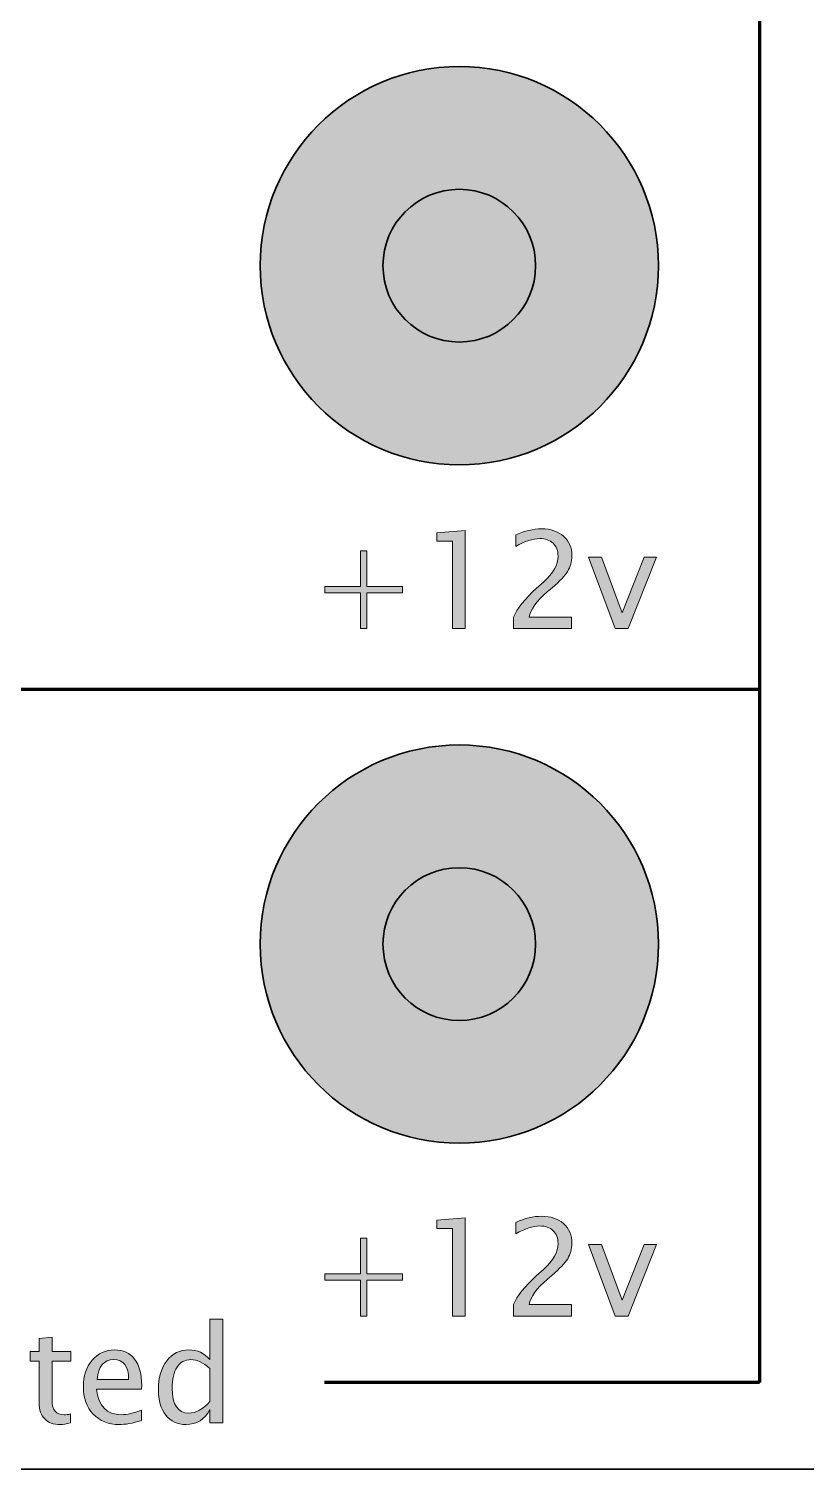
# Model space of a CAD drawing. Header units: inches. Extents: x 4 to 816, y 71 to 806.
# Drawn here: x 247.45 to 270.88, y 588.62 to 632.02 of the extents above; entities that cross this region are included whole.
import ezdxf

# ---------------------------------------------------------------- set-up
doc = ezdxf.new("R2010")
doc.units = ezdxf.units.IN
doc.header["$MEASUREMENT"] = 0
doc.layers.add('Layer 1', color=7, linetype='Continuous')

# ---------------------------------------------------------------- blocks, each defined once
blk = doc.blocks.new('block 9')
at = {"layer": 'Layer 1', "color": 240, "lineweight": 35, "true_color": 0xed1c24}
blk.add_lwpolyline([(23.165, 715.165), (406.63, 715.165), (406.63, 588.621), (23.165, 588.621)], dxfattribs=at)
blk = doc.blocks.new('block 240')
at = {"layer": 'Layer 1', "true_color": 0x231f20}
h = blk.add_hatch(color=250, dxfattribs=at)
h.dxf.hatch_style = 2
h.paths.add_polyline_path([(260.214, 613.949), (260.214, 616.589), (259.748, 616.589), (259.748, 616.834), (260.604, 616.908), (260.604, 613.949)])
h = blk.add_hatch(color=250, dxfattribs=at)
h.dxf.hatch_style = 2
edge = h.paths.add_edge_path()
edge.add_spline(control_points=[(262.055, 613.949), (262.055, 613.949), (262.055, 614.292), (262.055, 614.292), (262.168, 614.557), (262.398, 614.847), (262.744, 615.16), (262.744, 615.16), (262.967, 615.36), (262.967, 615.36), (263.255, 615.62), (263.399, 615.878), (263.399, 616.134), (263.399, 616.298), (263.349, 616.427), (263.251, 616.521), (263.153, 616.615), (263.017, 616.662), (262.845, 616.662), (262.643, 616.662), (262.404, 616.584), (262.128, 616.428), (262.128, 616.428), (262.128, 616.771), (262.128, 616.771), (262.389, 616.893), (262.648, 616.955), (262.905, 616.955), (263.18, 616.955), (263.4, 616.881), (263.566, 616.733), (263.732, 616.585), (263.815, 616.389), (263.815, 616.144), (263.815, 615.969), (263.773, 615.813), (263.689, 615.677), (263.605, 615.541), (263.449, 615.376), (263.22, 615.182), (263.22, 615.182), (263.07, 615.053), (263.07, 615.053), (262.757, 614.787), (262.576, 614.534), (262.527, 614.292), (262.527, 614.292), (263.801, 614.292), (263.801, 614.292), (263.801, 614.292), (263.801, 613.949), (263.801, 613.949), (263.801, 613.949), (262.055, 613.949), (262.055, 613.949)], knot_values=[0, 0, 0, 0, 1, 1, 1, 2, 2, 2, 3, 3, 3, 4, 4, 4, 5, 5, 5, 6, 6, 6, 7, 7, 7, 8, 8, 8, 9, 9, 9, 10, 10, 10, 11, 11, 11, 12, 12, 12, 13, 13, 13, 14, 14, 14, 15, 15, 15, 16, 16, 16, 17, 17, 17, 18, 18, 18, 18], degree=3, periodic=1)
h = blk.add_hatch(color=250, dxfattribs=at)
h.dxf.hatch_style = 2
h.paths.add_polyline_path([(257.442, 613.949), (257.442, 615.025), (256.366, 615.025), (256.366, 615.223), (257.442, 615.223), (257.442, 616.297), (257.64, 616.297), (257.64, 615.223), (258.714, 615.223), (258.714, 615.025), (257.64, 615.025), (257.64, 613.949)])
h = blk.add_hatch(color=250, dxfattribs=at)
h.dxf.hatch_style = 2
h.paths.add_polyline_path([(265.121, 613.949), (264.32, 616.101), (264.711, 616.101), (265.336, 614.427), (265.997, 616.101), (266.361, 616.101), (265.511, 613.949)])
at = {"layer": 'Layer 1', "lineweight": 0}
for points in [[(260.214, 613.949), (260.214, 616.589), (259.748, 616.589), (259.748, 616.834), (260.604, 616.908), (260.604, 613.949), (260.214, 613.949)], [(257.442, 613.949), (257.442, 615.025), (256.366, 615.025), (256.366, 615.223), (257.442, 615.223), (257.442, 616.297), (257.64, 616.297), (257.64, 615.223), (258.714, 615.223), (258.714, 615.025), (257.64, 615.025), (257.64, 613.949), (257.442, 613.949)], [(265.121, 613.949), (264.32, 616.101), (264.711, 616.101), (265.336, 614.427), (265.997, 616.101), (266.361, 616.101), (265.511, 613.949), (265.121, 613.949)]]:
    blk.add_lwpolyline(points, dxfattribs=at)
blk.add_open_spline([(262.055, 613.949), (262.055, 613.949), (262.055, 614.292), (262.055, 614.292), (262.168, 614.557), (262.398, 614.847), (262.744, 615.16), (262.744, 615.16), (262.967, 615.36), (262.967, 615.36), (263.255, 615.62), (263.399, 615.878), (263.399, 616.134), (263.399, 616.298), (263.349, 616.427), (263.251, 616.521), (263.153, 616.615), (263.017, 616.662), (262.845, 616.662), (262.643, 616.662), (262.404, 616.584), (262.128, 616.428), (262.128, 616.428), (262.128, 616.771), (262.128, 616.771), (262.389, 616.893), (262.648, 616.955), (262.905, 616.955), (263.18, 616.955), (263.4, 616.881), (263.566, 616.733), (263.732, 616.585), (263.815, 616.389), (263.815, 616.144), (263.815, 615.969), (263.773, 615.813), (263.689, 615.677), (263.605, 615.541), (263.449, 615.376), (263.22, 615.182), (263.22, 615.182), (263.07, 615.053), (263.07, 615.053), (262.757, 614.787), (262.576, 614.534), (262.527, 614.292), (262.527, 614.292), (263.801, 614.292), (263.801, 614.292), (263.801, 614.292), (263.801, 613.949), (263.801, 613.949), (263.801, 613.949), (262.055, 613.949), (262.055, 613.949)], degree=3, knots=[0, 0, 0, 0, 1, 1, 1, 2, 2, 2, 3, 3, 3, 4, 4, 4, 5, 5, 5, 6, 6, 6, 7, 7, 7, 8, 8, 8, 9, 9, 9, 10, 10, 10, 11, 11, 11, 12, 12, 12, 13, 13, 13, 14, 14, 14, 15, 15, 15, 16, 16, 16, 17, 17, 17, 18, 18, 18, 18], dxfattribs=at)
blk = doc.blocks.new('block 239')
at = {"layer": 'Layer 1'}
blk.add_blockref('block 240', (0, 0), dxfattribs=at)
blk = doc.blocks.new('block 246')
at = {"layer": 'Layer 1', "true_color": 0x231f20}
h = blk.add_hatch(color=250, dxfattribs=at)
h.dxf.hatch_style = 2
h.paths.add_polyline_path([(260.214, 593.236), (260.214, 595.876), (259.748, 595.876), (259.748, 596.121), (260.604, 596.195), (260.604, 593.236)])
h = blk.add_hatch(color=250, dxfattribs=at)
h.dxf.hatch_style = 2
edge = h.paths.add_edge_path()
edge.add_spline(control_points=[(262.055, 593.236), (262.055, 593.236), (262.055, 593.579), (262.055, 593.579), (262.168, 593.845), (262.398, 594.134), (262.744, 594.447), (262.744, 594.447), (262.967, 594.647), (262.967, 594.647), (263.255, 594.907), (263.399, 595.165), (263.399, 595.422), (263.399, 595.586), (263.349, 595.715), (263.251, 595.808), (263.153, 595.902), (263.017, 595.949), (262.845, 595.949), (262.643, 595.949), (262.404, 595.871), (262.128, 595.715), (262.128, 595.715), (262.128, 596.058), (262.128, 596.058), (262.389, 596.181), (262.648, 596.242), (262.905, 596.242), (263.18, 596.242), (263.4, 596.168), (263.566, 596.02), (263.732, 595.872), (263.815, 595.676), (263.815, 595.432), (263.815, 595.256), (263.773, 595.1), (263.689, 594.964), (263.605, 594.828), (263.449, 594.663), (263.22, 594.469), (263.22, 594.469), (263.07, 594.34), (263.07, 594.34), (262.757, 594.074), (262.576, 593.821), (262.527, 593.579), (262.527, 593.579), (263.801, 593.579), (263.801, 593.579), (263.801, 593.579), (263.801, 593.236), (263.801, 593.236), (263.801, 593.236), (262.055, 593.236), (262.055, 593.236)], knot_values=[0, 0, 0, 0, 1, 1, 1, 2, 2, 2, 3, 3, 3, 4, 4, 4, 5, 5, 5, 6, 6, 6, 7, 7, 7, 8, 8, 8, 9, 9, 9, 10, 10, 10, 11, 11, 11, 12, 12, 12, 13, 13, 13, 14, 14, 14, 15, 15, 15, 16, 16, 16, 17, 17, 17, 18, 18, 18, 18], degree=3, periodic=1)
h = blk.add_hatch(color=250, dxfattribs=at)
h.dxf.hatch_style = 2
h.paths.add_polyline_path([(257.442, 593.236), (257.442, 594.312), (256.366, 594.312), (256.366, 594.51), (257.442, 594.51), (257.442, 595.584), (257.64, 595.584), (257.64, 594.51), (258.714, 594.51), (258.714, 594.312), (257.64, 594.312), (257.64, 593.236)])
h = blk.add_hatch(color=250, dxfattribs=at)
h.dxf.hatch_style = 2
h.paths.add_polyline_path([(265.121, 593.236), (264.32, 595.388), (264.711, 595.388), (265.336, 593.715), (265.997, 595.388), (266.361, 595.388), (265.511, 593.236)])
at = {"layer": 'Layer 1', "lineweight": 0}
for points in [[(260.214, 593.236), (260.214, 595.876), (259.748, 595.876), (259.748, 596.121), (260.604, 596.195), (260.604, 593.236), (260.214, 593.236)], [(257.442, 593.236), (257.442, 594.312), (256.366, 594.312), (256.366, 594.51), (257.442, 594.51), (257.442, 595.584), (257.64, 595.584), (257.64, 594.51), (258.714, 594.51), (258.714, 594.312), (257.64, 594.312), (257.64, 593.236), (257.442, 593.236)], [(265.121, 593.236), (264.32, 595.388), (264.711, 595.388), (265.336, 593.715), (265.997, 595.388), (266.361, 595.388), (265.511, 593.236), (265.121, 593.236)]]:
    blk.add_lwpolyline(points, dxfattribs=at)
blk.add_open_spline([(262.055, 593.236), (262.055, 593.236), (262.055, 593.579), (262.055, 593.579), (262.168, 593.845), (262.398, 594.134), (262.744, 594.447), (262.744, 594.447), (262.967, 594.647), (262.967, 594.647), (263.255, 594.907), (263.399, 595.165), (263.399, 595.422), (263.399, 595.586), (263.349, 595.715), (263.251, 595.808), (263.153, 595.902), (263.017, 595.949), (262.845, 595.949), (262.643, 595.949), (262.404, 595.871), (262.128, 595.715), (262.128, 595.715), (262.128, 596.058), (262.128, 596.058), (262.389, 596.181), (262.648, 596.242), (262.905, 596.242), (263.18, 596.242), (263.4, 596.168), (263.566, 596.02), (263.732, 595.872), (263.815, 595.676), (263.815, 595.432), (263.815, 595.256), (263.773, 595.1), (263.689, 594.964), (263.605, 594.828), (263.449, 594.663), (263.22, 594.469), (263.22, 594.469), (263.07, 594.34), (263.07, 594.34), (262.757, 594.074), (262.576, 593.821), (262.527, 593.579), (262.527, 593.579), (263.801, 593.579), (263.801, 593.579), (263.801, 593.579), (263.801, 593.236), (263.801, 593.236), (263.801, 593.236), (262.055, 593.236), (262.055, 593.236)], degree=3, knots=[0, 0, 0, 0, 1, 1, 1, 2, 2, 2, 3, 3, 3, 4, 4, 4, 5, 5, 5, 6, 6, 6, 7, 7, 7, 8, 8, 8, 9, 9, 9, 10, 10, 10, 11, 11, 11, 12, 12, 12, 13, 13, 13, 14, 14, 14, 15, 15, 15, 16, 16, 16, 17, 17, 17, 18, 18, 18, 18], dxfattribs=at)
blk = doc.blocks.new('block 245')
at = {"layer": 'Layer 1'}
blk.add_blockref('block 246', (0, 0), dxfattribs=at)
blk = doc.blocks.new('block 286')
at = {"layer": 'Layer 1', "color": 7, "lineweight": 140, "true_color": 0xffffff}
blk.add_lwpolyline([(269.466, 653.52), (269.466, 612.117)], dxfattribs=at)
blk = doc.blocks.new('block 287')
at = {"layer": 'Layer 1', "color": 7, "lineweight": 140, "true_color": 0xffffff}
blk.add_lwpolyline([(269.466, 612.117), (188.916, 612.117)], dxfattribs=at)
blk = doc.blocks.new('block 291')
at = {"layer": 'Layer 1', "true_color": 0x231f20}
h = blk.add_hatch(color=250, dxfattribs=at)
h.dxf.hatch_style = 2
edge = h.paths.add_edge_path()
edge.add_spline(control_points=[(252.908, 590.016), (252.908, 590.016), (252.908, 590.42), (252.908, 590.42), (252.75, 590.118), (252.51, 589.966), (252.19, 589.966), (251.931, 589.966), (251.727, 590.061), (251.578, 590.25), (251.429, 590.439), (251.355, 590.697), (251.355, 591.025), (251.355, 591.383), (251.439, 591.671), (251.608, 591.889), (251.777, 592.106), (251.998, 592.216), (252.273, 592.216), (252.529, 592.216), (252.74, 592.118), (252.908, 591.922), (252.908, 591.922), (252.908, 593.145), (252.908, 593.145), (252.908, 593.145), (253.299, 593.145), (253.299, 593.145), (253.299, 593.145), (253.299, 590.016), (253.299, 590.016), (253.299, 590.016), (252.908, 590.016), (252.908, 590.016)], knot_values=[0, 0, 0, 0, 1, 1, 1, 2, 2, 2, 3, 3, 3, 4, 4, 4, 5, 5, 5, 6, 6, 6, 7, 7, 7, 8, 8, 8, 9, 9, 9, 10, 10, 10, 11, 11, 11, 11], degree=3, periodic=1)
edge = h.paths.add_edge_path()
edge.add_spline(control_points=[(252.908, 591.655), (252.706, 591.833), (252.514, 591.922), (252.333, 591.922), (252.154, 591.922), (252.016, 591.848), (251.918, 591.698), (251.82, 591.549), (251.771, 591.338), (251.771, 591.064), (251.771, 590.561), (251.938, 590.309), (252.271, 590.309), (252.488, 590.309), (252.701, 590.427), (252.908, 590.664), (252.908, 590.664), (252.908, 591.655), (252.908, 591.655)], knot_values=[0, 0, 0, 0, 1, 1, 1, 2, 2, 2, 3, 3, 3, 4, 4, 4, 5, 5, 5, 6, 6, 6, 6], degree=3, periodic=1)
h = blk.add_hatch(color=250, dxfattribs=at)
h.dxf.hatch_style = 2
edge = h.paths.add_edge_path()
edge.add_spline(control_points=[(248.705, 590.016), (248.585, 589.983), (248.481, 589.966), (248.392, 589.966), (248.194, 589.966), (248.04, 590.023), (247.929, 590.137), (247.818, 590.251), (247.762, 590.408), (247.762, 590.611), (247.762, 590.611), (247.762, 591.875), (247.762, 591.875), (247.762, 591.875), (247.493, 591.875), (247.493, 591.875), (247.493, 591.875), (247.493, 592.168), (247.493, 592.168), (247.493, 592.168), (247.762, 592.168), (247.762, 592.168), (247.762, 592.168), (247.762, 592.558), (247.762, 592.558), (247.762, 592.558), (248.153, 592.596), (248.153, 592.596), (248.153, 592.596), (248.153, 592.168), (248.153, 592.168), (248.153, 592.168), (248.715, 592.168), (248.715, 592.168), (248.715, 592.168), (248.715, 591.875), (248.715, 591.875), (248.715, 591.875), (248.153, 591.875), (248.153, 591.875), (248.153, 591.875), (248.153, 590.682), (248.153, 590.682), (248.153, 590.4), (248.274, 590.26), (248.517, 590.26), (248.569, 590.26), (248.632, 590.268), (248.705, 590.285), (248.705, 590.285), (248.705, 590.016), (248.705, 590.016)], knot_values=[0, 0, 0, 0, 1, 1, 1, 2, 2, 2, 3, 3, 3, 4, 4, 4, 5, 5, 5, 6, 6, 6, 7, 7, 7, 8, 8, 8, 9, 9, 9, 10, 10, 10, 11, 11, 11, 12, 12, 12, 13, 13, 13, 14, 14, 14, 15, 15, 15, 16, 16, 16, 17, 17, 17, 17], degree=3, periodic=1)
h = blk.add_hatch(color=250, dxfattribs=at)
h.dxf.hatch_style = 2
edge = h.paths.add_edge_path()
edge.add_spline(control_points=[(250.842, 590.085), (250.58, 590.006), (250.356, 589.966), (250.17, 589.966), (249.851, 589.966), (249.593, 590.072), (249.393, 590.282), (249.194, 590.493), (249.094, 590.766), (249.094, 591.101), (249.094, 591.427), (249.182, 591.694), (249.358, 591.903), (249.535, 592.111), (249.76, 592.216), (250.035, 592.216), (250.295, 592.216), (250.497, 592.123), (250.638, 591.937), (250.781, 591.752), (250.852, 591.488), (250.852, 591.147), (250.852, 591.147), (250.849, 591.029), (250.849, 591.029), (250.849, 591.029), (249.492, 591.029), (249.492, 591.029), (249.549, 590.519), (249.799, 590.264), (250.243, 590.264), (250.406, 590.264), (250.605, 590.308), (250.842, 590.396), (250.842, 590.396), (250.842, 590.085), (250.842, 590.085)], knot_values=[0, 0, 0, 0, 1, 1, 1, 2, 2, 2, 3, 3, 3, 4, 4, 4, 5, 5, 5, 6, 6, 6, 7, 7, 7, 8, 8, 8, 9, 9, 9, 10, 10, 10, 11, 11, 11, 12, 12, 12, 12], degree=3, periodic=1)
edge = h.paths.add_edge_path()
edge.add_spline(control_points=[(249.51, 591.322), (249.51, 591.322), (250.459, 591.322), (250.459, 591.322), (250.459, 591.722), (250.31, 591.922), (250.011, 591.922), (249.711, 591.922), (249.544, 591.722), (249.51, 591.322)], knot_values=[0, 0, 0, 0, 1, 1, 1, 2, 2, 2, 3, 3, 3, 3], degree=3, periodic=1)
at = {"layer": 'Layer 1', "lineweight": 0}
for points, knots in [([(252.908, 590.016), (252.908, 590.016), (252.908, 590.42), (252.908, 590.42), (252.75, 590.118), (252.51, 589.966), (252.19, 589.966), (251.931, 589.966), (251.727, 590.061), (251.578, 590.25), (251.429, 590.439), (251.355, 590.697), (251.355, 591.025), (251.355, 591.383), (251.439, 591.671), (251.608, 591.889), (251.777, 592.106), (251.998, 592.216), (252.273, 592.216), (252.529, 592.216), (252.74, 592.118), (252.908, 591.922), (252.908, 591.922), (252.908, 593.145), (252.908, 593.145), (252.908, 593.145), (253.299, 593.145), (253.299, 593.145), (253.299, 593.145), (253.299, 590.016), (253.299, 590.016), (253.299, 590.016), (252.908, 590.016), (252.908, 590.016)], [0, 0, 0, 0, 1, 1, 1, 2, 2, 2, 3, 3, 3, 4, 4, 4, 5, 5, 5, 6, 6, 6, 7, 7, 7, 8, 8, 8, 9, 9, 9, 10, 10, 10, 11, 11, 11, 11]), ([(248.705, 590.016), (248.585, 589.983), (248.481, 589.966), (248.392, 589.966), (248.194, 589.966), (248.04, 590.023), (247.929, 590.137), (247.818, 590.251), (247.762, 590.408), (247.762, 590.611), (247.762, 590.611), (247.762, 591.875), (247.762, 591.875), (247.762, 591.875), (247.493, 591.875), (247.493, 591.875), (247.493, 591.875), (247.493, 592.168), (247.493, 592.168), (247.493, 592.168), (247.762, 592.168), (247.762, 592.168), (247.762, 592.168), (247.762, 592.558), (247.762, 592.558), (247.762, 592.558), (248.153, 592.596), (248.153, 592.596), (248.153, 592.596), (248.153, 592.168), (248.153, 592.168), (248.153, 592.168), (248.715, 592.168), (248.715, 592.168), (248.715, 592.168), (248.715, 591.875), (248.715, 591.875), (248.715, 591.875), (248.153, 591.875), (248.153, 591.875), (248.153, 591.875), (248.153, 590.682), (248.153, 590.682), (248.153, 590.4), (248.274, 590.26), (248.517, 590.26), (248.569, 590.26), (248.632, 590.268), (248.705, 590.285), (248.705, 590.285), (248.705, 590.016), (248.705, 590.016)], [0, 0, 0, 0, 1, 1, 1, 2, 2, 2, 3, 3, 3, 4, 4, 4, 5, 5, 5, 6, 6, 6, 7, 7, 7, 8, 8, 8, 9, 9, 9, 10, 10, 10, 11, 11, 11, 12, 12, 12, 13, 13, 13, 14, 14, 14, 15, 15, 15, 16, 16, 16, 17, 17, 17, 17]), ([(250.842, 590.085), (250.58, 590.006), (250.356, 589.966), (250.17, 589.966), (249.851, 589.966), (249.593, 590.072), (249.393, 590.282), (249.194, 590.493), (249.094, 590.766), (249.094, 591.101), (249.094, 591.427), (249.182, 591.694), (249.358, 591.903), (249.535, 592.111), (249.76, 592.216), (250.035, 592.216), (250.295, 592.216), (250.497, 592.123), (250.638, 591.937), (250.781, 591.752), (250.852, 591.488), (250.852, 591.147), (250.852, 591.147), (250.849, 591.029), (250.849, 591.029), (250.849, 591.029), (249.492, 591.029), (249.492, 591.029), (249.549, 590.519), (249.799, 590.264), (250.243, 590.264), (250.406, 590.264), (250.605, 590.308), (250.842, 590.396), (250.842, 590.396), (250.842, 590.085), (250.842, 590.085)], [0, 0, 0, 0, 1, 1, 1, 2, 2, 2, 3, 3, 3, 4, 4, 4, 5, 5, 5, 6, 6, 6, 7, 7, 7, 8, 8, 8, 9, 9, 9, 10, 10, 10, 11, 11, 11, 12, 12, 12, 12]), ([(249.51, 591.322), (249.51, 591.322), (250.459, 591.322), (250.459, 591.322), (250.459, 591.722), (250.31, 591.922), (250.011, 591.922), (249.711, 591.922), (249.544, 591.722), (249.51, 591.322)], [0, 0, 0, 0, 1, 1, 1, 2, 2, 2, 3, 3, 3, 3]), ([(252.908, 591.655), (252.706, 591.833), (252.514, 591.922), (252.333, 591.922), (252.154, 591.922), (252.016, 591.848), (251.918, 591.698), (251.82, 591.549), (251.771, 591.338), (251.771, 591.064), (251.771, 590.561), (251.938, 590.309), (252.271, 590.309), (252.488, 590.309), (252.701, 590.427), (252.908, 590.664), (252.908, 590.664), (252.908, 591.655), (252.908, 591.655)], [0, 0, 0, 0, 1, 1, 1, 2, 2, 2, 3, 3, 3, 4, 4, 4, 5, 5, 5, 6, 6, 6, 6])]:
    blk.add_open_spline(points, degree=3, knots=knots, dxfattribs=at)
blk = doc.blocks.new('block 290')
at = {"layer": 'Layer 1'}
blk.add_blockref('block 291', (0, 0), dxfattribs=at)
blk = doc.blocks.new('block 293')
at = {"layer": 'Layer 1', "color": 7, "lineweight": 140, "true_color": 0xffffff}
blk.add_lwpolyline([(269.466, 612.117), (269.466, 591.231)], dxfattribs=at)
blk = doc.blocks.new('block 294')
at = {"layer": 'Layer 1', "color": 7, "lineweight": 140, "true_color": 0xffffff}
blk.add_lwpolyline([(269.466, 591.231), (256.357, 591.231)], dxfattribs=at)
blk = doc.blocks.new('block 441')
at = {"layer": 'Layer 1', "color": 140, "lineweight": 35, "true_color": 0x00adef}
blk.add_open_spline([(262.724, 624.886), (262.724, 623.615), (261.693, 622.585), (260.423, 622.585), (259.152, 622.585), (258.122, 623.615), (258.122, 624.886), (258.122, 626.156), (259.152, 627.186), (260.423, 627.186), (261.693, 627.186), (262.724, 626.156), (262.724, 624.886)], degree=3, knots=[0, 0, 0, 0, 1, 1, 1, 2, 2, 2, 3, 3, 3, 4, 4, 4, 4], dxfattribs=at)
blk = doc.blocks.new('block 445')
at = {"layer": 'Layer 1', "color": 140, "lineweight": 35, "true_color": 0x00adef}
blk.add_open_spline([(262.724, 604.443), (262.724, 603.172), (261.693, 602.142), (260.423, 602.142), (259.152, 602.142), (258.122, 603.172), (258.122, 604.443), (258.122, 605.713), (259.152, 606.743), (260.423, 606.743), (261.693, 606.743), (262.724, 605.713), (262.724, 604.443)], degree=3, knots=[0, 0, 0, 0, 1, 1, 1, 2, 2, 2, 3, 3, 3, 4, 4, 4, 4], dxfattribs=at)

msp = doc.modelspace()

# ---------------------------------------------------------------- hatches: boundary and pattern name
at = {"layer": 'Layer 1', "true_color": 0x000000}
h = msp.add_hatch(color=18, dxfattribs=at)
h.dxf.hatch_style = 2
edge = h.paths.add_edge_path()
edge.add_spline(control_points=[(266.423, 624.886), (266.423, 621.572), (263.736, 618.886), (260.423, 618.886), (257.109, 618.886), (254.423, 621.572), (254.423, 624.886), (254.423, 628.199), (257.109, 630.886), (260.423, 630.886), (263.736, 630.886), (266.423, 628.199), (266.423, 624.886)], knot_values=[0, 0, 0, 0, 1, 1, 1, 2, 2, 2, 3, 3, 3, 4, 4, 4, 4], degree=3, periodic=1)
h = msp.add_hatch(color=18, dxfattribs=at)
h.dxf.hatch_style = 2
edge = h.paths.add_edge_path()
edge.add_spline(control_points=[(266.423, 604.443), (266.423, 601.129), (263.736, 598.443), (260.423, 598.443), (257.109, 598.443), (254.423, 601.129), (254.423, 604.443), (254.423, 607.756), (257.109, 610.443), (260.423, 610.443), (263.736, 610.443), (266.423, 607.756), (266.423, 604.443)], knot_values=[0, 0, 0, 0, 1, 1, 1, 2, 2, 2, 3, 3, 3, 4, 4, 4, 4], degree=3, periodic=1)

# ---------------------------------------------------------------- linework, layer by layer
at = {"layer": 'Layer 1', "color": 240, "lineweight": 35, "true_color": 0xed1c24}
for points in [[(266.423, 624.886), (266.423, 621.572), (263.736, 618.886), (260.423, 618.886), (257.109, 618.886), (254.423, 621.572), (254.423, 624.886), (254.423, 628.199), (257.109, 630.886), (260.423, 630.886), (263.736, 630.886), (266.423, 628.199), (266.423, 624.886)], [(266.423, 604.443), (266.423, 601.129), (263.736, 598.443), (260.423, 598.443), (257.109, 598.443), (254.423, 601.129), (254.423, 604.443), (254.423, 607.756), (257.109, 610.443), (260.423, 610.443), (263.736, 610.443), (266.423, 607.756), (266.423, 604.443)]]:
    msp.add_open_spline(points, degree=3, knots=[0, 0, 0, 0, 1, 1, 1, 2, 2, 2, 3, 3, 3, 4, 4, 4, 4], dxfattribs=at)

# ---------------------------------------------------------------- block references
at = {"layer": 'Layer 1'}
for name in ['block 9', 'block 286', 'block 441', 'block 239', 'block 287', 'block 293', 'block 445', 'block 245', 'block 290', 'block 294']:
    msp.add_blockref(name, (0, 0), dxfattribs=at)

doc.saveas('drawing.dxf')
